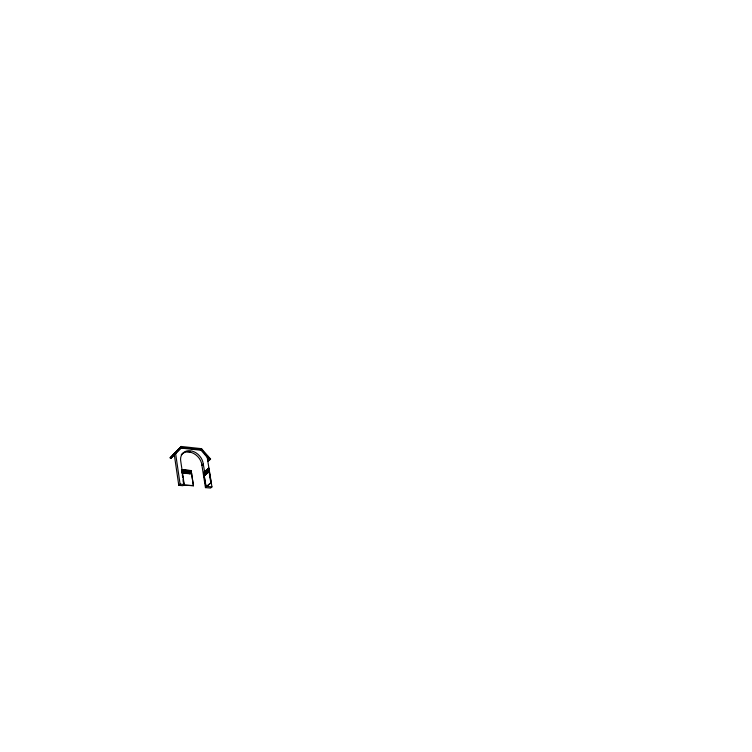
<?xml version="1.0" encoding="UTF-8"?>
<svg xmlns="http://www.w3.org/2000/svg" width="752" height="752" viewBox="0 0 752 752"><rect width="100%" height="100%" fill="white"/><g stroke="black" fill="none" stroke-linecap="round" stroke-linejoin="round"><path stroke-width="1.13" d="M193.433 485.585L183.817 485.087L193.433 485.764L191.121 470.564L181.552 469.812L182.04 473.083M170.112 457.789L181.27 446.481L170.112 457.789L170.798 458.447L181.429 447.553L181.27 446.481L201.461 448.662L210.579 459.021L207.966 461.361M170.798 458.447L173.806 455.261M210.579 459.021L210.071 459.444L201.63 449.724L181.429 447.553L180.875 448.079L174.332 454.857L178.779 485.341L182.886 485.698L184.212 484.514L180.847 461.878A12.784 9.898 46.4 0 1 190.162 450.749A12.784 9.898 46.4 0 1 203.247 464.087L205.202 474.982L205.155 471.598M200.897 449.179L201.461 448.662L201.066 450.241L180.875 448.079L180.198 447.431M178.779 485.341L180.095 484.156L184.212 484.514M208.323 456.408L207.204 457.376L211.942 486.892L210.598 488.057L205.446 487.616L201.921 465.281L203.247 464.087M208.144 461.173L210.071 459.444M203.726 472.585L206.086 487.033L203.519 472.576L208.793 468.186L211.115 482.652L205.446 487.616M203.548 472.745L208.793 468.186M204.441 472.237L205.061 475.104M205.869 470.968L206.057 474.221L205.719 470.818M207.439 469.577L207.195 472.933L207.43 469.295L207.919 472.576M207.862 469.192L208.05 472.171M208.163 468.928L208.351 471.908L208.295 468.524L208.924 471.683M204.018 475.743L204.488 475.612M204.478 475.33L203.867 472.463L204.77 475.358L204.582 472.106M205.475 474.446L205.428 471.072L205.616 474.324M206.189 473.816L206.001 470.564L206.48 473.845M206.903 473.187L206.856 469.803L207.195 473.205C205.954 474.662 207.862 468.938 206.283 470.31L206.772 473.591M205.766 474.474L205.193 474.7L205.005 471.448M208.783 471.805L208.013 468.778M205.794 487.005L211.115 482.652M177.66 449.818L178.177 449.395L178.327 450.467M201.63 449.724L202.147 449.311M186.28 470.432L186.75 473.544M187.286 473.591L186.816 470.479M187.445 473.572L187.088 470.498M187.897 470.564L188.367 473.666M188.902 473.713L188.432 470.602M189.636 473.741L189.241 470.667M190.519 473.835L190.049 470.733M181.552 469.812L191.158 470.649M182.012 470.019L182.952 473.252L182.567 470.066L183.027 470.179L183.488 473.299L183.027 470.179M183.582 470.226L183.873 473.299M183.855 470.244L184.588 473.384M184.39 470.291L185.133 473.422L184.663 470.31M185.199 470.348L185.396 473.44M185.471 470.376L186.205 473.506L182.482 473.187L182.219 470.122M206.781 486.45L211.942 486.892M204.347 475.734L204.018 472.613L203.519 472.576M206.433 470.461L206.631 473.713M205.146 471.325L205.484 474.728M204.431 471.955L205.202 474.982M208.06 472.453L208.013 469.069M187.173 451.529L190.482 451.924M183.037 473.234L182.755 470.16M186.355 473.487L186.017 470.414M188 473.61L187.624 470.545M191.553 473.882L191.074 470.724M174.943 452.986L175.63 453.635L180.095 484.156M173.646 454.199L174.332 454.857M173.317 454.781L174.003 455.439M180.753 446.904L181.429 447.553M178.901 448.643L179.578 449.301M201.066 450.241L209.46 459.989M208.501 468.158L210.814 482.634M207.289 469.417L207.768 472.707M206.424 470.179L206.913 473.459M204.29 472.077L204.911 475.226M191.121 470.564L193.433 485.764M180.715 447.008L180.875 448.079M181.758 469.915L182.792 476.843M183.131 479.156L183.986 484.927M182.36 475.264L182.68 477.454M183.168 480.725L183.488 482.906M181.26 454.734A12.765 9.898 46.4 0 1 193.508 453.362A12.765 9.898 46.4 0 1 201.921 465.281M189.438 473.751L188.611 470.536L189.438 473.751M191.055 473.873L190.256 470.667L191.055 473.873"/></g></svg>
